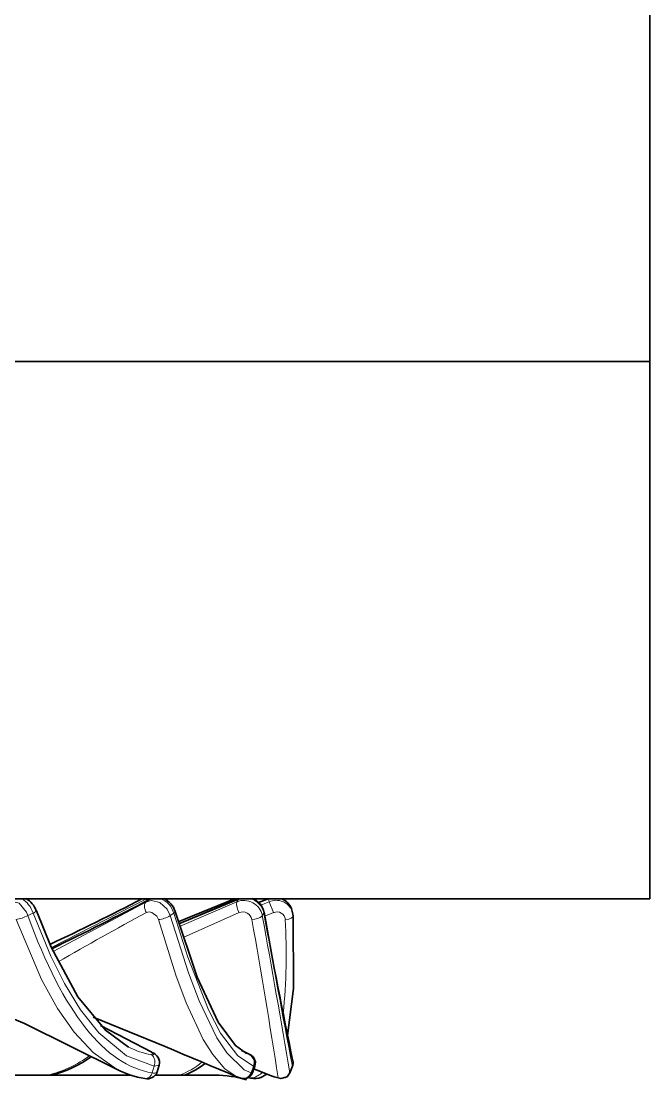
# Model space of a CAD drawing. Extents: x 218 to 1434, y 54 to 743.
# Drawn here: x 738.18 to 741.68, y 665.6 to 671.51 of the extents above; entities that cross this region are included whole.
import ezdxf

# ---------------------------------------------------------------- set-up
doc = ezdxf.new("R2010")
doc.units = 0

msp = doc.modelspace()

# ---------------------------------------------------------------- linework, layer by layer
at = {"color": 7, "lineweight": 35, "ltscale": 0.075}
for p, q in [((741.6846, 672.6122), (741.6846, 669.6122)), ((741.6846, 669.6122), (741.6846, 666.6122))]:
    msp.add_line(p, q, dxfattribs=at)
at = {"color": 7, "lineweight": 35, "ltscale": 0.125}
for p, q in [((741.6846, 669.6122), (736.6846, 669.6122)), ((741.6846, 669.6122), (736.6846, 669.6122)), ((741.6846, 666.6122), (736.6846, 666.6122))]:
    msp.add_line(p, q, dxfattribs=at)
at = {"color": 7, "lineweight": 13, "ltscale": 0.014786}
msp.add_line((738.8723, 666.6091), (738.3459, 666.3392), dxfattribs=at)
at = {"color": 7, "lineweight": 13, "ltscale": 0.014737}
msp.add_line((738.3557, 666.3177), (738.8759, 666.5951), dxfattribs=at)
at = {"color": 7, "lineweight": 13, "ltscale": 0.000180963}
msp.add_line((738.8788, 666.6121), (738.8723, 666.6091), dxfattribs=at)
at = {"color": 7, "lineweight": 13, "ltscale": 0.000350092}
msp.add_line((738.8723, 666.6091), (738.8847, 666.6027), dxfattribs=at)
at = {"color": 7, "lineweight": 13, "ltscale": 0.000625501}
msp.add_line((738.8966, 666.6091), (738.8759, 666.5951), dxfattribs=at)
at = {"color": 7, "lineweight": 13, "ltscale": 0.000185141}
msp.add_line((738.9034, 666.6121), (738.8966, 666.6091), dxfattribs=at)
at = {"color": 7, "lineweight": 35, "ltscale": 0.008485}
msp.add_line((739.0536, 666.4824), (739.3673, 666.6119), dxfattribs=at)
at = {"color": 7, "lineweight": 13, "ltscale": 0.008693}
msp.add_line((739.3766, 666.6091), (739.056, 666.4743), dxfattribs=at)
at = {"color": 7, "lineweight": 35, "ltscale": 0.009094}
msp.add_line((739.0566, 666.4723), (739.3926, 666.6118), dxfattribs=at)
at = {"color": 7, "lineweight": 13, "ltscale": 0.009006}
msp.add_line((739.3896, 666.6091), (739.0574, 666.4697), dxfattribs=at)
at = {"color": 7, "lineweight": 13, "ltscale": 0.008697}
msp.add_line((739.0613, 666.4574), (739.3807, 666.5951), dxfattribs=at)
at = {"color": 7, "lineweight": 13, "ltscale": 0.000237003}
msp.add_line((739.3855, 666.6123), (739.3766, 666.6091), dxfattribs=at)
at = {"color": 7, "lineweight": 13, "ltscale": 0.000413584}
msp.add_line((739.3896, 666.6091), (739.3807, 666.5951), dxfattribs=at)
at = {"color": 7, "lineweight": 13, "ltscale": 0.000237925}
msp.add_line((739.3986, 666.6122), (739.3896, 666.6091), dxfattribs=at)
at = {"color": 7, "lineweight": 13, "ltscale": 0.000101514}
msp.add_line((739.3926, 666.6118), (739.3896, 666.6091), dxfattribs=at)
at = {"color": 7, "lineweight": 35, "ltscale": 0.00144}
msp.add_line((739.5015, 666.5912), (739.5552, 666.6122), dxfattribs=at)
at = {"color": 7, "lineweight": 13, "ltscale": 0.001405}
msp.add_line((739.5563, 666.6091), (739.504, 666.5884), dxfattribs=at)
at = {"color": 7, "lineweight": 13, "ltscale": 0.001242}
msp.add_line((739.5143, 666.5765), (739.5604, 666.5951), dxfattribs=at)
at = {"color": 7, "lineweight": 13, "ltscale": 8.39649e-05}
msp.add_line((739.5552, 666.6122), (739.5563, 666.6091), dxfattribs=at)
at = {"color": 7, "lineweight": 13, "ltscale": 0.000254291}
msp.add_line((739.5659, 666.6123), (739.5563, 666.6091), dxfattribs=at)
at = {"color": 7, "lineweight": 13, "ltscale": 0.000364506}
msp.add_line((739.5563, 666.6091), (739.5604, 666.5951), dxfattribs=at)
at = {"color": 7, "lineweight": 13, "ltscale": 0.001633}
msp.add_line((739.5604, 666.5951), (739.5845, 666.5344), dxfattribs=at)
at = {"color": 7, "lineweight": 13, "ltscale": 0.000120002}
msp.add_line((739.5319, 666.5363), (739.5309, 666.5316), dxfattribs=at)
at = {"color": 7, "lineweight": 35, "ltscale": 0.000394763}
msp.add_line((739.6848, 666.5558), (739.6901, 666.541), dxfattribs=at)
at = {"color": 7, "lineweight": 35, "ltscale": 0.000674813}
msp.add_line((739.6896, 666.5422), (739.6948, 666.5157), dxfattribs=at)
at = {"color": 7, "lineweight": 13, "ltscale": 0.000822539}
msp.add_line((738.2441, 666.5316), (738.2144, 666.5176), dxfattribs=at)
at = {"color": 7, "lineweight": 13, "ltscale": 0.000614158}
msp.add_line((739.0289, 666.5316), (739.0087, 666.5176), dxfattribs=at)
at = {"color": 7, "lineweight": 13, "ltscale": 0.008554}
msp.add_line((739.0807, 666.3959), (739.3937, 666.5344), dxfattribs=at)
at = {"color": 7, "lineweight": 13, "ltscale": 0.000404853}
msp.add_line((739.5309, 666.5316), (739.5227, 666.5176), dxfattribs=at)
at = {"color": 7, "lineweight": 13, "ltscale": 0.001315}
msp.add_line((739.5358, 666.5144), (739.5845, 666.5344), dxfattribs=at)
at = {"color": 7, "lineweight": 35, "ltscale": 0.008068}
msp.add_line((738.9065, 665.7546), (738.6204, 665.9038), dxfattribs=at)
at = {"color": 7, "lineweight": 13, "ltscale": 0.00775}
msp.add_line((738.8989, 665.7566), (738.624, 665.8999), dxfattribs=at)
at = {"color": 7, "lineweight": 13, "ltscale": 0.000195795}
msp.add_line((738.8989, 665.7566), (738.9065, 665.7546), dxfattribs=at)
at = {"color": 7, "lineweight": 35, "ltscale": 0.000471042}
msp.add_line((739.4237, 665.7562), (739.4064, 665.7636), dxfattribs=at)
at = {"color": 7, "lineweight": 13, "ltscale": 0.000406726}
msp.add_line((739.4222, 665.7566), (739.4073, 665.763), dxfattribs=at)
at = {"color": 7, "lineweight": 13, "ltscale": 0.000408825}
msp.add_line((739.4496, 665.7413), (739.4343, 665.7468), dxfattribs=at)
at = {"color": 7, "lineweight": 13, "ltscale": 0.000975891}
msp.add_line((738.9085, 665.6393), (738.9194, 665.6768), dxfattribs=at)
at = {"color": 7, "lineweight": 13, "ltscale": 0.000706853}
msp.add_line((738.9194, 665.6768), (738.9472, 665.6821), dxfattribs=at)
at = {"color": 7, "lineweight": 35, "ltscale": 0.00097367}
msp.add_line((738.936, 665.6448), (738.9472, 665.6821), dxfattribs=at)
at = {"color": 7, "lineweight": 13, "ltscale": 0.00099729}
msp.add_line((739.4597, 665.6393), (739.4734, 665.6768), dxfattribs=at)
at = {"color": 7, "lineweight": 35, "ltscale": 0.000995477}
msp.add_line((739.4676, 665.6398), (739.4814, 665.6772), dxfattribs=at)
at = {"color": 7, "lineweight": 13, "ltscale": 0.0002001}
msp.add_line((739.4734, 665.6768), (739.4814, 665.6772), dxfattribs=at)
at = {"color": 7, "lineweight": 35, "ltscale": 0.002362}
msp.add_line((739.4759, 665.6616), (739.5636, 665.6265), dxfattribs=at)
at = {"color": 7, "lineweight": 13, "ltscale": 0.002361}
msp.add_line((739.476, 665.6616), (739.5637, 665.6266), dxfattribs=at)
at = {"color": 7, "lineweight": 13, "ltscale": 0.001006}
msp.add_line((739.6763, 665.6393), (739.6909, 665.6768), dxfattribs=at)
at = {"color": 7, "lineweight": 35, "ltscale": 0.001004}
msp.add_line((739.6763, 665.639), (739.691, 665.6765), dxfattribs=at)
at = {"color": 7, "lineweight": 35, "ltscale": 0.016498}
msp.add_line((738.7906, 665.6265), (738.1307, 665.6265), dxfattribs=at)
at = {"color": 7, "lineweight": 35, "ltscale": 0.008368}
msp.add_line((739.26, 665.6265), (738.9253, 665.6265), dxfattribs=at)
at = {"color": 7, "lineweight": 35, "ltscale": 0.000627863}
msp.add_line((739.4033, 665.6096), (739.3796, 665.6179), dxfattribs=at)
at = {"color": 7, "lineweight": 13, "ltscale": 0.000197217}
msp.add_line((739.4676, 665.6398), (739.4597, 665.6393), dxfattribs=at)
at = {"color": 7, "lineweight": 13}
for points in [[(738.1139, 666.5996), (738.166, 666.5878), (738.2062, 666.5368), (738.2144, 666.5176)], [(738.8759, 666.5951), (738.9048, 666.6027), (738.9509, 666.5909), (738.9913, 666.554), (739.0087, 666.5176)], [(738.8761, 666.5344), (738.8905, 666.5382), (738.9059, 666.5358), (738.934, 666.5136), (738.9427, 666.4952)], [(738.1485, 666.4952), (738.2907, 666.161), (738.3805, 665.9993), (738.4736, 665.8662), (738.5789, 665.7532), (738.7132, 665.6589)], [(738.9194, 665.6768), (738.7645, 665.7349), (738.6099, 665.8632), (738.508, 665.9921), (738.4191, 666.1377), (738.3427, 666.2905), (738.2441, 666.5316)], [(738.9427, 666.4952), (739.0408, 666.1848), (739.0981, 666.0314), (739.1934, 665.8265), (739.2459, 665.7415), (739.3129, 665.6629), (739.3796, 665.6179)], [(739.0087, 666.5176), (739.1106, 666.1981), (739.1706, 666.0408), (739.2697, 665.8343), (739.3239, 665.7509), (739.4206, 665.6569), (739.4597, 665.6393)], [(739.4734, 665.6768), (739.3853, 665.7346), (739.2903, 665.8621), (739.2225, 665.9919), (739.1063, 666.2864), (739.0289, 666.5316)], [(738.9028, 665.7413), (738.9122, 665.7408), (738.9141, 665.7413), (738.9153, 665.7426), (738.9154, 665.7437), (738.9146, 665.7454), (738.9105, 665.7495), (738.8989, 665.7566)], [(739.4496, 665.7413), (739.4521, 665.7407), (739.4531, 665.7408), (739.452, 665.7419), (739.4475, 665.7448), (739.4222, 665.7566)]]:
    msp.add_lwpolyline(points, dxfattribs=at)
at = {"color": 7, "lineweight": 35}
for points in [[(738.777, 665.7836), (738.647, 665.8774), (738.4938, 666.0646), (738.3453, 666.3405), (738.2621, 666.5446)], [(739.4343, 665.7468), (739.3729, 665.7914), (739.2767, 665.9233), (739.1597, 666.1737), (739.0358, 666.5414)], [(739.6948, 666.5157), (739.6965, 666.1107), (739.6634, 665.8484)], [(738.7132, 665.6589), (738.1954, 665.9146), (737.9216, 666.0289), (737.7835, 666.0692)], [(739.4237, 665.7562), (739.4606, 665.7377), (739.4731, 665.7264), (739.4841, 665.7006), (739.4814, 665.6772)], [(739.6763, 665.639), (739.6608, 665.618), (739.6253, 665.6071), (739.5884, 665.617), (739.5636, 665.6265)]]:
    msp.add_lwpolyline(points, dxfattribs=at)
at = {"color": 7, "lineweight": 13}
for centre, radius, start, end in [((738.1097, 666.4907), 0.14, 16.92405, 60.72611), ((721.9219, 699.2284), 36.7716, 296.53585, 297.49196), ((738.8602, 666.5886), 0.0236, 59.38237, 112.86216), ((738.9122, 666.4988), 0.1211, 15.69973, 69.7595), ((739.3692, 666.6022), 0.00995, 42.69294, 101.08673), ((739.4685, 666.5846), 0.0894, 173.15166, 213.87426), ((739.4189, 666.4965), 0.1061, 11.50012, 111.17001), ((739.4276, 666.5103), 0.1057, 11.61237, 74.4311), ((739.6002, 666.506), 0.097, 22.03622, 114.0707), ((739.5997, 666.5248), 0.0907, 20.06039, 74.2206), ((738.2365, 666.5635), 0.0322, 283.44657, 323.61993), ((739.0243, 666.5428), 0.0119, 292.4391, 352.80721), ((739.4127, 666.4855), 0.0527, 10.61001, 111.32334), ((739.6046, 666.4916), 0.0468, 4.43182, 115.2675), ((738.0908, 666.77), 0.281, 281.85774, 296.08482), ((746.5433, 652.212), 16.2454, 118.16166, 120.15128), ((738.9249, 666.6588), 0.1645, 276.21673, 300.70095), ((699.7292, 659.4435), 40.356, 8.79131, 10.06339), ((739.4651, 666.5869), 0.091, 269.58844, 309.70249), ((663.6211, 652.7839), 77.134, 9.59386, 10.256141), ((813.8915, 680.0049), 75.5713, 190.269963, 190.929295), ((736.4006, 666.3033), 3.2555, 354.14599, 3.37761), ((738.975, 666.1636), 0.4285, 242.48498, 260.31219), ((738.1709, 666.2631), 0.655, 283.63978, 306.5055), ((738.8702, 665.6996), 0.0537, 335.07191, 51.8783), ((739.4282, 665.6972), 0.0493, 335.65756, 64.09389), ((738.9306, 665.999), 0.3934, 288.78089, 310.49154), ((739.645, 665.6951), 0.0495, 338.23855, 12.15356), ((738.8677, 665.6489), 0.0413, 269.00552, 346.75253), ((738.9191, 665.6672), 0.0288, 249.14591, 306.97299), ((739.4149, 665.6553), 0.0473, 249.14964, 340.40726), ((739.4652, 665.6724), 0.0615, 251.16725, 275.86322), ((739.4308, 665.7363), 0.1315, 288.03165, 314.63754), ((739.4889, 665.6532), 0.0453, 247.37991, 287.34731), ((739.6417, 665.7724), 0.1646, 241.81953, 259.30276), ((739.6297, 665.658), 0.0502, 248.51365, 338.11443)]:
    msp.add_arc(centre, radius, start, end, dxfattribs=at)
at = {"color": 7, "lineweight": 35}
for centre, radius, start, end in [((738.1484, 666.5063), 0.1197, 18.68438, 62.40379), ((731.6603, 680.5073), 15.6469, 295.26309, 297.35826), ((730.6567, 682.2921), 17.7153, 295.73344, 297.72451), ((738.9292, 666.5101), 0.1111, 16.33658, 67.15238), ((739.4313, 666.5167), 0.1024, 11.02543, 68.89713), ((739.5956, 666.5241), 0.0947, 18.83118, 68.34714), ((766.2404, 671.2776), 27.1257, 190.06657, 191.85406), ((724.3572, 630.6546), 38.0536, 66.74854, 68.05547), ((738.1804, 666.2649), 0.6604, 284.84689, 306.16022), ((738.8875, 665.695), 0.0616, 347.85735, 72.27925), ((738.9476, 666.1105), 0.5088, 242.56845, 260.88284), ((738.9485, 666.0111), 0.4085, 289.94056, 308.69023), ((739.6437, 665.6949), 0.0508, 338.68176, 8.4245), ((738.8823, 665.6638), 0.0571, 254.55484, 340.56667), ((739.26, 665.0261), 0.6005, 73.09473, 89.99558), ((739.4196, 665.6586), 0.0516, 251.62308, 338.66492), ((739.4797, 665.7101), 0.103, 249.76847, 282.76567), ((739.453, 665.7643), 0.1621, 287.7704, 305.743)]:
    msp.add_arc(centre, radius, start, end, dxfattribs=at)
at = {"color": 7, "lineweight": 13}
for centre, major_axis, ratio, start_param, end_param in [((738.9009, 666.5519), (0.0233, -0.0443), 0.604041, 3.208203, 4.792608), ((780.8039, 989.2214), (-41.8831, -323.5838), 0.036032, 6.213936, 6.282131), ((739.6448, 666.5134), (0.05, 0.0023), 0.370729, 4.819521, 6.387614)]:
    msp.add_ellipse(centre, major_axis=major_axis, ratio=ratio, start_param=start_param, end_param=end_param, dxfattribs=at)

doc.saveas('drawing.dxf')
